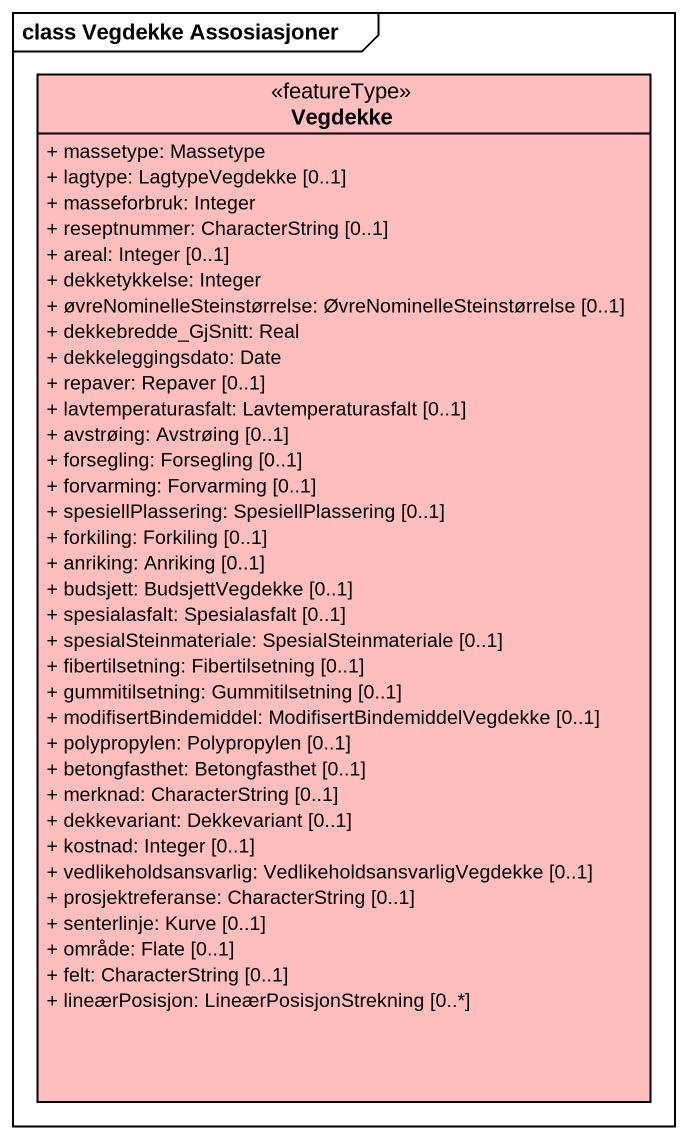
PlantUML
@startuml
mainframe class Vegdekke Assosiasjoner
hide circle
hide empty members
skinparam classAttributeIconSize 0
class Vegdekke <<featureType>> #FFBEBE {
  + massetype: Massetype
  + lagtype: LagtypeVegdekke [0..1]
  + masseforbruk: Integer
  + reseptnummer: CharacterString [0..1]
  + areal: Integer [0..1]
  + dekketykkelse: Integer
  + øvreNominelleSteinstørrelse: ØvreNominelleSteinstørrelse [0..1]
  + dekkebredde_GjSnitt: Real
  + dekkeleggingsdato: Date
  + repaver: Repaver [0..1]
  + lavtemperaturasfalt: Lavtemperaturasfalt [0..1]
  + avstrøing: Avstrøing [0..1]
  + forsegling: Forsegling [0..1]
  + forvarming: Forvarming [0..1]
  + spesiellPlassering: SpesiellPlassering [0..1]
  + forkiling: Forkiling [0..1]
  + anriking: Anriking [0..1]
  + budsjett: BudsjettVegdekke [0..1]
  + spesialasfalt: Spesialasfalt [0..1]
  + spesialSteinmateriale: SpesialSteinmateriale [0..1]
  + fibertilsetning: Fibertilsetning [0..1]
  + gummitilsetning: Gummitilsetning [0..1]
  + modifisertBindemiddel: ModifisertBindemiddelVegdekke [0..1]
  + polypropylen: Polypropylen [0..1]
  + betongfasthet: Betongfasthet [0..1]
  + merknad: CharacterString [0..1]
  + dekkevariant: Dekkevariant [0..1]
  + kostnad: Integer [0..1]
  + vedlikeholdsansvarlig: VedlikeholdsansvarligVegdekke [0..1]
  + prosjektreferanse: CharacterString [0..1]
  + senterlinje: Kurve [0..1]
  + område: Flate [0..1]
  + felt: CharacterString [0..1]
  + lineærPosisjon: LineærPosisjonStrekning [0..*]
}
@enduml
